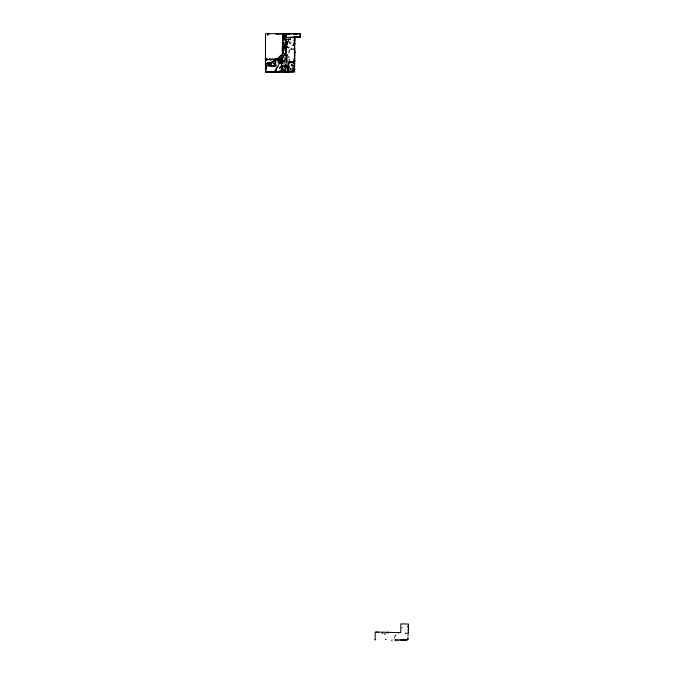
<?xml version="1.0" encoding="UTF-8"?>
<svg xmlns="http://www.w3.org/2000/svg" width="674" height="674" viewBox="0 0 674 674"><rect width="100%" height="100%" fill="white"/><g stroke="black" fill="none" stroke-linecap="round" stroke-linejoin="round"><path stroke-width="1.01" d="M268.303 71.95L265.438 72.177L270.03 71.933M282.878 38.511L282.878 37.533M283.072 34.846C281.757 33.835 284.377 32.967 284.015 34.601L283.83 34.955M265.548 58.352L266.07 57.913L265.43 58.124L265.455 72.16L294.285 71.941L294.648 45.082M283.156 53.271L283.063 51.3M293.99 60.475L294.723 56.321L294.437 52.597M294.58 63.339L294.496 60.357L294.723 60.845M282.718 46.531L282.709 47.172L282.566 43.389M283.088 34.576L283.004 33.725L265.455 33.717L265.455 59.708L267.216 59.607M294.572 57.585L294.631 55.032L294.664 55.841M394.669 636.896L394.652 637.84M294.765 48.772L294.622 53.381L294.504 51.266L294.622 53.381L294.614 52.446M294.344 68.9C294.917 67.257 294.209 72.876 294.715 68.622L294.327 67.274M294.437 50.179L294.454 48.857M273.442 62.943L273.433 63.525L276.188 65.479M282.642 57.619C281.917 59.818 282.288 59.455 282.625 57.088M282.962 48.595L282.987 49.901L282.827 48.848M294.614 63.752L294.454 63.314L294.58 64.316L294.639 57.897M277.814 66.718L279.07 63.676L278.581 61.022L278.118 62.387M294.319 68.175L294.428 68.748L294.471 67.847M283.055 39.261L283.072 38.528L283.906 38.334M294.546 63.777L294.555 64.434L294.622 60.837L294.605 61.553M294.563 60.121L294.454 62.134M294.664 54.855L294.428 55.681M294.395 67.164L294.319 65.344L291.766 65.378L291.749 64.519L291.598 65.605M278.817 62.421L278.531 61.663L278.825 62.075M375.081 639.702L375.233 632.052L400.499 632.625M385.57 633.914L384.231 634.066M387.314 632.962L387.946 633.021M408.343 628.682L408.351 628.058M285.675 45.697L286.223 47.256M400.693 632.498L400.87 623.897L408.537 624.048L408.326 626.407M408.351 628.033L408.284 626.904M286.096 34.989L285.709 37.533L285.784 33.717L300.343 33.734L300.292 37.129L296.821 37.129M288.127 67.223L288.219 69.254M294.656 58.267L294.53 57.054M275.582 71.141C273.871 71.275 276.795 71.764 275.363 70.593L275.144 71.806L276.037 71.739M284.217 46.995L284.512 44.425M407.821 626.138L407.778 626.795M294.403 52.412L294.445 50.811M282.903 47.728L282.65 44.669M294.723 59.051L294.538 60.374M281.361 59.034C280.089 60.517 280.982 57.753 280.502 59.371L279.221 59.548L282.465 58.764M265.969 59.261L265.455 59.674L267.266 59.691M267.131 66.103L265.91 66.322L266.213 69.397M282.794 51.932L282.836 50.407M287.225 56.456L287.764 54.35M408.242 630.232L408.242 630.072A1.845 1.845 0 0 0 408.276 629.668L408.284 629.432M408.217 632.448L408.242 630.249M269.305 64.814L270.316 63.567L270.881 63.887L272.01 62.968M294.572 37.988L294.631 36.337M294.681 60.155L294.353 61.865M407.972 637.225L407.863 639.474M285.068 57.256L284.841 59.952C285.153 60.845 284.681 66.709 285.81 64.797L285.641 65.488L284.672 65.336L284.361 65.942M284.917 71.528L285.355 70.559L284.984 71.014M265.623 72.017L265.649 68.318M294.563 48.68L294.58 37.011M408.217 632.465L408.132 634.681M282.743 45.183L282.912 43.262L284.007 43.288L284.217 42.58M285.009 68.723C282.187 72.202 288.598 73.458 288.059 70.163L287.874 70.509M281.134 33.734C285.051 31.451 281.681 39.421 283.366 37.685L282.777 35.798L283.038 36.96L283.307 35.655M281.572 64.948L281.555 67.476M286.13 55.243L286.071 52.269M294.614 52.791L294.589 53.802L294.774 51.755L294.631 52.993L294.656 52.538M294.648 60.028L294.471 60.82M294.69 40.187L294.698 37.07M294.631 47.761L294.572 49.943M284.849 71.301L285.237 70.703M285.212 53.516L285.085 54.316L284.925 53.423M398.486 632.852L399.05 632.591M282.819 56.633L282.642 55.024M294.428 66.246C294.42 64.443 294.909 68.318 294.521 65.53L294.673 66.044M282.355 57.585L281.842 59.253L282.473 61.722L281.808 59.337L280.578 59.312M294.496 47.433L294.538 46.7L294.184 48.831M280.553 62.909L279.356 63.381L278.682 62.32M287.132 57.248L286.711 59.514M407.981 635.911L408.014 635.43M290.915 61.595L290.174 62.109L290.915 61.595L292.027 62.109L289.239 61.882L288.775 62.446L288.801 67.737M408.469 629.297L408.461 629.684M282.794 34.517L282.853 33.742L276.062 33.725L276.483 34.172M289.171 67.863L288.775 69.397L287.402 70.955M408.334 628.808L408.292 629.347M282.473 58.823L281.842 59.253M294.563 51.072L294.648 50.036M294.546 59L294.656 57.669M405.31 633.585L405.554 632.962M294.563 55.731L294.538 54.636L294.555 55.529M288.573 66.734L288.624 66.187L288.649 67.467L288.725 66.33M282.928 46.498L282.886 45.032M288.051 70.433L288.093 71.41M282.263 45.916L282.398 51.165L282.027 50.794L282.6 51.999M294.597 51.628L294.664 50.938M285.987 43.785L286.012 45.183L285.515 44.248L285.928 42.538M286.72 62.438L286.829 59.017M293.746 70.635L293.316 71.427L294.681 69.363M294.42 61.73L294.538 61.882M295.776 34.273L295.835 33.734L297.857 33.725M289.651 50.179L288.834 52.816M289.34 59.27L288.565 64.729M283.046 47.146L282.987 47.677L283.004 46.489M294.403 65.159L294.412 63.693L293.241 62.581L294.336 62.724L293.696 62.775M275.843 71.208L276.913 68.074M279.356 63.381L279.432 62.775M286.45 49.278L286.147 50.339M285.506 52.353L285.675 51.291M281.353 61.941C281.808 61.048 281.033 58.731 279.946 60.011L279.845 62.261L281.42 62.075L281.395 61.418M269.246 59.7L281.176 59.051L280.443 59.219M282.179 60.323L282.263 59.691M294.294 38.123L294.378 37.466M286.138 45.79L286.821 45.242L287.217 42.277L285.102 38.763L284.757 36.725L285.296 34.601M294.664 38.367L294.631 41.855L294.134 40.128L294.757 41.063L294.698 37.188M282.153 69.27L281.631 69.144M294.277 60.112L294.336 59.666M274.647 65.513L275.531 65.429L275.826 59.919M285.641 67.425L286.315 65.808L285.422 68.209M284.992 53.726L284.403 55.521L282.414 57.383M282.945 40.111L283.038 39.446M282.878 36.152L282.92 35.436L282.928 36.741L282.566 35.073M283.451 36.27L283.56 35.562M292.339 68.47L291.791 69.86M282.448 57.096L282.65 58.065L282.802 56.178M286.357 48.764L285.919 46.27M285.86 69.759L286.029 68.697M286.088 48.039L286.223 48.579L286.307 48.081M286.324 49.472L286.105 47.18L287.891 47.349M294.487 54.215L294.504 55.437M271.42 59.666L270.754 59.826M281.285 64.493L281.336 60.096L281.344 61.014L280.611 59.624L280.814 60.104M300.023 35.587L300.343 33.734L298.515 33.734M284.731 47.972L284.622 48.595L284.394 47.846M282.76 47.349L282.903 46.54L282.633 47.466M294.327 70.652L294.521 68.992L294.496 70.256M277.216 59.396L277.932 61.022M283.004 44.054L282.751 43.372M282.684 51.721L282.667 50.264M282.676 63.811L284.394 60.323M282.684 43.911L282.928 41.392M282.212 71.174L282.364 70.433L281.505 69.818L281.58 70.888M282.903 46.725L283.965 44.762M293.578 70.534L291.362 71.992M281.083 66.482L279.6 68.091L281.083 66.482L281.336 71.84L281.488 71.115M282.313 67.535L282.532 65.252M282.398 58.2L282.507 59.144M286.399 34.206L286.509 33.725L291.16 34.088M282.65 58.065L282.768 57.56M284.538 37.693L284.639 37.264M294.597 66.001L294.454 63.937L294.454 64.662M265.446 62.429L265.927 59.556M285.641 65.488L285.81 64.797M281.909 54.434L282.162 53.423M286.223 48.579L286.307 45.596M286.054 55.007L285.995 56.203M265.724 71.798L266.154 71.933L266.289 70.871M294.252 70.104L294.403 69.102L293.401 69.97L293.754 69.051L292.415 70.66M294.74 44.551L294.58 40.255M274.31 61.039L274.242 60.525M287.731 70.374L288.051 66.844M284.487 36.708L284.613 36.236M285.658 66.937L286.273 66.448L285.734 67.097M294.58 51.847L294.462 52.269L294.707 51.805M294.125 60.155L294.327 59.43M286.349 44.509L286.315 45.343L286.644 44.433M282.633 35.385L282.853 34.635M282.886 50.053L282.819 50.685M274.116 59.641L274.166 61.309L271.175 62.808L267.873 62.893L265.514 64.038M285.835 34.231L285.987 33.751L285.97 37.019M287.242 42.294L286.854 41.78M285.574 70.239L285.018 71.832M282.17 63.011L282.389 62.328M294.53 58.478L294.513 59.144M294.353 70.079L294.563 69.464L293.898 69.22M402.226 627.663L402.125 627.747M272.186 65.53L274.933 65.336L275.658 63.988M285.827 71.832L289.087 71.958L290.384 69.405M282.473 44.223L282.861 37.719M275.464 61.957L275.801 60.972M280.291 62.884L280.51 62.235M296.038 34.281L296.231 33.725L296.973 34.13M282.869 37.306L282.886 39.168M288.261 65.504L286.838 67.164M275.851 59.548L275.161 62.261L275.498 64.502M284.596 36.649L284.479 36.101L284.47 36.952M278.674 72.345L279.322 72.025L277.983 72.034L278.994 72.135M286.492 66.305L286.02 68.327M284.698 36.876L285.447 36.741M285.658 42.774L285.49 43.161M285.86 41.266L286.037 40.836M403.414 640.039L406.97 639.904L407.947 639.045M287.149 60.845L286.745 61.797L287.335 65.858L286.838 66.263M294.639 34.214C294.403 33.093 294.597 34.214 293.375 33.717M283.307 70.458L283.805 69.346M292.642 71.756L294.108 71.781L294.605 69.641M284.79 39.008L284.866 40.288M278.884 59.093L279.053 59.506L277.663 59.497M286.458 38.822L286.669 38.359M293.957 61.671L294.226 61.115L293.999 61.73L292.027 62.109M275.059 63.491L275.27 63.044M282.541 56.869L282.836 56.405M281.833 57.838L282.271 57.307L281.867 56.919L281.926 57.652L281.37 57.762L282.271 57.307M289.306 71.84L290.064 71.318M281.176 71.815L281.066 71.141L279.289 70.955L278.413 71.907L276.458 71.882M282.6 44.981L282.987 44.442M293.291 34.264L293.586 33.7L295.878 33.725M286.189 52.656L285.599 51.965L285.911 51.308M282.6 35.495L282.937 34.871M281.336 71.84L284.807 71.115M293.813 65.336L293.704 65.968L294.311 66.052M286.164 61.528L286.635 62.059M277.924 60.096L278.135 59.489L278.252 60.963M280.839 59.295L281.176 59.051M294.007 69.237L293.746 69.692L294.336 69.346M285.54 53.019L285.86 52.454M282.667 54.409L282.928 53.971M276.963 67.695L277.359 66.322M270.291 71.992L271.58 71.326L270.291 71.992L274.613 71.891L275.27 71.158M266.078 59.329L265.455 59.7L268.463 59.548L269.777 58.714M291.901 66.035L294.319 65.344M292.567 67.813L293.03 67.088M284.276 55.504L284.698 54.847M284.95 70.829L285.287 70.315M289.095 71.318L289.087 71.958M292.069 71.545L291.193 71.983L292.887 70.905M285.254 42.091L285.751 41.544M282.996 48.199L282.987 47.576M285.077 34.012L289.921 33.725M265.463 64.291L266.542 64.03M288.641 63.238L289.618 62.842M292.735 45.562L293.965 44.846L293.35 44.998M274.124 63.061L273.821 63.474L275.337 65.024L276.138 64.856M279.845 62.261L280.3 59.236M276.559 67.56L277.637 66.633M267.342 35.377L268.429 33.734M299.29 37.264L293.005 37.39L299.61 37.062M290.3 68.916L290.924 68.15M281.134 55.9L281.808 55.074L279.044 58.107L274.141 59.059M286.155 36.893L285.7 37.441L292.272 37.373M276.989 58.95L279.078 58.933M407.905 639.297L406.97 639.904M284.234 46.354L284.917 45.899M273.998 60.306L273.888 60.887M279.946 60.011L279.373 59.641L280.114 58.764M286.804 43.734L287.175 42.715M280.654 59.775L281.926 59.304M285.523 59.455L286.467 57.964L286.281 55.799M283.223 56.987L282.819 56.835L283.341 56.102L282.532 56.144M291.134 64.847L292.128 63.786M265.514 66.364L265.96 66.027M292.465 71.174L292.996 70.618M278.547 57.602L280.696 55.453M281.1 57.526L280.19 59.253M283.004 69.346L282.97 68.259M284.479 54.586L284.074 55.597L284.007 55.167M284.849 34.121L285.464 34.045M268.757 64.535L268.168 63.819L268.741 63.289L274.267 61.191M285.953 44.981L286.113 43.911M275.371 70.054L276.593 68.226M272.566 61.873L270.535 63.078M282.912 55.849C281.985 55.192 283.468 56.464 282.566 56.515L282.414 55.774C283.046 56.498 282.751 56.843 282.524 55.428M400.744 639.971L401.283 639.997M287.217 42.277L288.017 41.62M284.538 66.49L285.203 66.271L285.195 65.429M278.809 59.261L279.415 58.798M283.114 52.707L282.903 52.353M266.23 60.07L265.446 60.458M285.018 71.469L286.627 71.537L287.781 70.762M284.883 71.419L285.338 71.107M271.175 62.808L272.667 61.814M291.909 37.264L292.263 37.028L291.497 37.415L295.06 37.365L293.375 37.314M289.997 37.474L290.452 37.18M269.752 63.086L270.881 62.505M292.204 65.521L293.409 65.445M406.574 633.686L407.138 633.341M404.257 639.651L404.4 639.533M403.01 640.014L403.701 640.014M290.46 71.671L291.808 71.023M269.844 59.708L271.159 59.539M286.45 41.771L286.374 41.417M270.678 59.565L270.089 59.59M292.246 65.395L293.123 65.429M403.077 639.921L401.485 639.988M285.902 46.051L286.433 45.824M280.898 59.051L278.733 59.211M281.218 71.756L279.769 71.764M269.92 63.971L268.168 63.819M294.083 40.482L294.664 37.904M269.769 65.429L265.489 65.766L265.859 66.001M392.302 639.963L391.468 640.275M293.291 33.801L294.108 34.088M279.954 58.756L278.025 59.32M285.254 37.171L286.29 36.843M279.356 59.514L280.721 59.531M269.726 71.688L270.906 71.343M270.965 65.614L272.186 65.42M282.785 47.921L283.299 48.402L282.785 47.921L283.147 50.719M275.262 66.465L270.847 66.456L270.299 65.867M274.672 71.95L275.144 71.806M279.963 59.16L279.491 59.455M273.155 58.865L269.094 59.346M293.712 62.151L294.403 61.983M268.564 71.714L266.07 71.705M267.224 63.28L270.24 62.783M395.815 639.971L396.27 639.904M275.186 66.001L271.951 66.187M283.805 34.677L283.754 33.767L285.287 33.708M291.589 71.848L292.027 71.764L291.37 71.815M284.891 71.806L283.51 71.899M280.704 58.79L280.772 58.975M274.183 71.452L274.975 71.318M265.446 59.076L267.73 59.43M266.129 59.523L265.472 59.371M277.157 59.329L275.919 59.464L276.551 59.455M294.007 37.356L296.568 37.239L296.054 37.382M299.172 37.129L300.242 37.146M279.339 71.714L278.143 71.629M268.446 34.003L269.305 33.885M286.442 46.835L288.885 47.593M293.721 49.286L294.243 49.219M283.493 43.877L284.015 43.81L282.912 43.262M280.039 61.991L281.353 62.176M287.486 71.874L288.514 71.756M375.738 639.744L375.132 639.828M278.168 59.582L279.053 59.506M268.555 66.094L270.063 66.069M294.572 33.725L294.218 33.742M401.797 639.971L402.327 640.005M274.933 65.336L275.422 65.302M406.464 639.955L403.785 640.03M267.292 71.983L268.505 71.916M285.902 71.806L286.458 71.781M277.494 59.472L279.634 59.329M272.532 71.882L273.989 71.891M382.487 633.248L382.057 633.274L382.554 633.282M288.919 62.48L290.022 62.438M294.74 37.348L295.92 37.306M294.572 43.052L293.156 43.01M397.736 640.039L398.755 639.988M399.926 639.988L398.764 639.988M279.828 59.363L278.766 59.396L279.575 59.11M397.66 640.047L395.36 640.014M285.709 37.533L287.688 37.5M267.932 72.169L270.426 72.135M269.457 59.649L270.51 59.649M294.428 68.546L294.555 69.666M281.142 33.734L276.062 33.725M282.945 71.941L284.108 71.958M296.83 37.239L296.257 37.112M376.935 632.086L376.404 632.077M378.636 632.128L378.459 632.119M382.377 632.212L382.815 632.22M387.702 632.33L388.291 632.347M388.696 632.355L388.443 632.347M395.293 632.507L394.619 632.49M387.095 632.322L387.828 632.338M279.373 59.641L280.317 59.657M266.053 71.924L268.555 72M267.393 72.135L268.791 72.177M271.192 71.444L272.389 71.486M400.145 639.988L400.626 639.98M270.291 64.249L271.571 64.316M281.344 59.32L282.642 59.076L282.499 58.528M291.471 48.958L292.92 49.067M271.681 66.204L270.687 66.128L272.818 66.17M278.185 71.95L278.8 71.992M395.25 640.005L394.787 639.963M288.186 66.465L288.607 68.79M276.079 59.641L275.11 59.725M267.688 63.179L268.741 63.289M291.901 62.176L292.567 62.252M282.785 56.321L283.232 56.38M266.98 63.988L267.949 64.131M290.721 49.126L291.64 49.261M267.789 59.767L267.005 59.582M287.326 71.242L287.983 71.351M267.207 58.975L265.455 58.562L266.508 58.916M294.302 41.333L294.749 42.378M286.745 43.069L287.175 42.866M287.191 46.927L288.809 47.778M286.206 44.998L286.408 45.697L286.18 44.147M277.191 59.118L277.747 59.32L277.275 58.781M286.155 39.412L288.691 39.673L288.303 40.895M290.182 42.925L290.738 43.136M275.051 71.099L275.599 71.326M282.229 68.192L282.794 68.436M283.324 65.058L284.074 65.395M282.667 41.864L282.97 42.732M285.658 36.118L286.155 36.371M289.862 42.437L289.053 41.898L289.845 43.304M277.309 59.068L277.806 59.455M286.332 60.424L286.18 60.138M288.43 65.664L288.565 65.21M284.529 46.043L285.051 47.399L285.035 46.607M282.254 60.323L281.774 59.784L282.221 60.93M282.794 66.381L283.164 66.81L282.423 65.732M277.267 34.307L276.803 33.734L276.997 34.138M284.875 50.205L285.329 50.769M283.425 48.814L283.939 49.522M282.777 45.992L283.156 46.506M282.777 35.798L283.232 36.421M283.021 47.534L282.684 47.062L283.004 47.854M285.203 40.17L284.933 39.614M282.667 41.948L282.81 42.698M286.256 49.253L285.784 51.932M277.654 59.582L277.974 60.062M284.79 66.591L285.06 67.012M294.42 60.609L294.715 61.132M283.341 46.91L282.853 45.748M281.193 63.053L281.471 63.558L281.471 62.792M284.335 66.844L284.664 67.51M288.708 38.629L288.919 39.067M282.827 40.297L282.659 38.384M288.101 67.939L288.32 68.411M282.305 46.489L282.591 47.163M282.726 55.917L282.524 54.965M285.557 55.394L285.742 55.917M286.231 48.098L286.408 48.638M282.709 52.909L282.886 53.457M286.046 47.787L286.18 48.242M285.279 49.766L285.498 50.525M286.989 44.054L287.107 44.492M266.087 67.636L266.281 68.352M282.339 48.107L282.625 49.16M294.504 52.311L294.664 52.976M282.937 52.606L283.055 53.187M294.412 63.693L294.555 64.434M286.096 48.317L286.265 49.202M286.147 47.812L286.324 48.84M288.75 56.633L288.927 57.686M294.294 43.456L294.487 45.343M283.021 50.323L283.164 47.972M294.791 44.096L294.639 42.968L294.664 43.818M282.802 36.893L282.92 37.879M282.844 38.089L282.92 38.738M282.912 37.213L283.038 38.46M283.004 33.725L283.046 34.206M294.487 67.08L294.546 67.821M294.209 36.43L294.252 37.247M281.403 62.455L281.479 63.836M282.785 40.288L282.836 41.114M294.454 59.75L294.53 61.267M281.42 63.693L281.513 67.248M284.655 45.537L284.672 46.186M294.504 41.19L294.53 42.243M265.649 67.316L265.657 67.88M294.395 53.195L294.378 54.013L294.395 53.195M282.987 52.168L283.013 52.791L282.987 52.168M290.022 39.732L290.46 38.629L290.022 39.732M395.461 635.237L395.242 635.742L395.461 635.237M265.8 59.253L265.489 59.624L265.43 58.124L265.8 59.253M385.848 639.449L385.402 639.584L385.848 639.449M283.013 60.82L282.819 59.935L283.029 61.368L283.013 60.82"/></g></svg>
